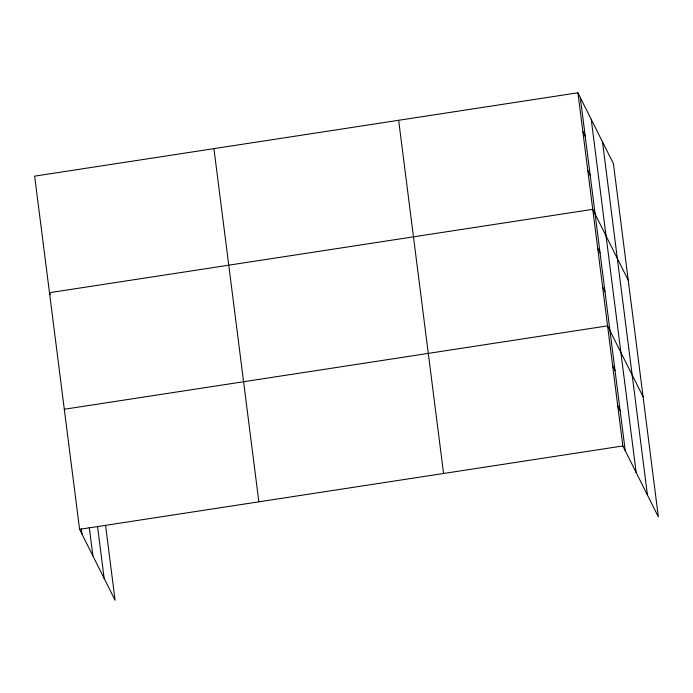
<?xml version="1.0" encoding="UTF-8"?>
<svg xmlns="http://www.w3.org/2000/svg" width="693" height="693" viewBox="0 0 693 693"><rect width="100%" height="100%" fill="white"/><g stroke="black" fill="none" stroke-linecap="round" stroke-linejoin="round"><path stroke-width="1.04" d="M577.919 92.775L622.851 445.963L658.35 516.848L613.418 163.669L577.919 92.775L34.65 176.152L79.582 529.331L115.081 600.225L105.57 525.433M64.302 409.251L607.57 325.875L643.069 396.768M79.582 529.331L622.851 445.963M582.865 131.627L585.247 136.391M587.803 170.478L590.193 175.242M628.248 280.215L592.749 209.329L49.48 292.697L50.433 294.603M597.687 248.181L600.077 252.936M602.633 287.023L605.015 291.788M612.664 365.904L615.055 370.668M617.758 405.933L620.14 410.698M602.494 141.848L647.427 495.027M591.233 119.361L636.165 472.548M580.301 97.54L625.233 450.719M398.64 120.287L443.572 473.475M213.929 148.64L258.861 501.819M97.583 526.784L104.149 578.404M89.276 527.477L92.897 555.916M81.298 528.828L81.965 534.095"/></g></svg>
